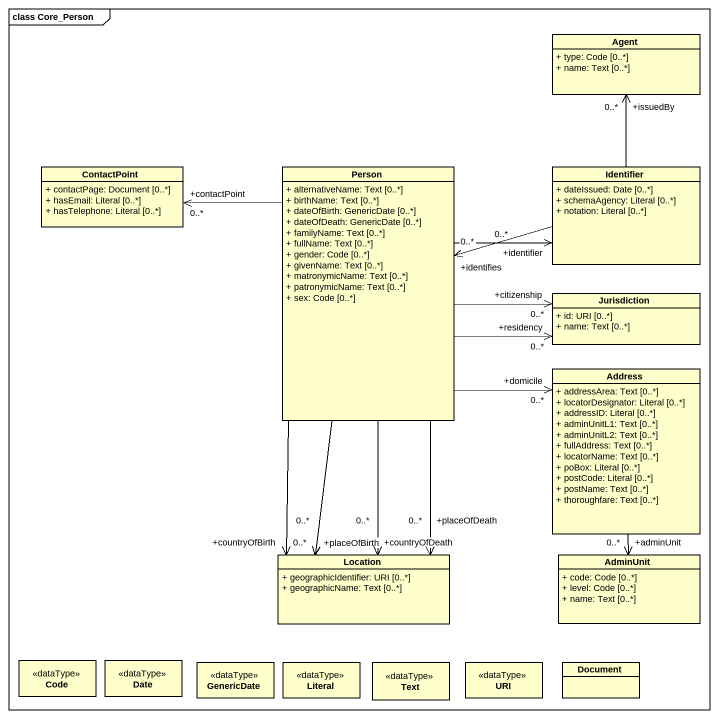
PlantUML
@startuml
mainframe class Core_Person
hide circle
hide empty members
skinparam classAttributeIconSize 0
class "Agent" as Agent_ {
  + type: Code [0..*]
  + name: Text [0..*]
}
class ContactPoint {
  + contactPage: Document [0..*]
  + hasEmail: Literal [0..*]
  + hasTelephone: Literal [0..*]
}
class "Person" as Person_ {
  + alternativeName: Text [0..*]
  + birthName: Text [0..*]
  + dateOfBirth: GenericDate [0..*]
  + dateOfDeath: GenericDate [0..*]
  + familyName: Text [0..*]
  + fullName: Text [0..*]
  + gender: Code [0..*]
  + givenName: Text [0..*]
  + matronymicName: Text [0..*]
  + patronymicName: Text [0..*]
  + sex: Code [0..*]
}
class Identifier {
  + dateIssued: Date [0..*]
  + schemaAgency: Literal [0..*]
  + notation: Literal [0..*]
}
class Jurisdiction {
  + id: URI [0..*]
  + name: Text [0..*]
}
class Address {
  + addressArea: Text [0..*]
  + locatorDesignator: Literal [0..*]
  + addressID: Literal [0..*]
  + adminUnitL1: Text [0..*]
  + adminUnitL2: Text [0..*]
  + fullAddress: Text [0..*]
  + locatorName: Text [0..*]
  + poBox: Literal [0..*]
  + postCode: Literal [0..*]
  + postName: Text [0..*]
  + thoroughfare: Text [0..*]
}
class Location {
  + geographicIdentifier: URI [0..*]
  + geographicName: Text [0..*]
}
class AdminUnit {
  + code: Code [0..*]
  + level: Code [0..*]
  + name: Text [0..*]
}
class Code <<dataType>>
class Date <<dataType>>
class GenericDate <<dataType>>
class Literal <<dataType>>
class Text <<dataType>>
class URI <<dataType>>
class Document
Person_ -left-> "+contactPoint\n0..*" ContactPoint
Person_ -right-> "+identifier\n0..*" Identifier
Person_ -right-> "+citizenship\n0..*" Jurisdiction
Person_ -right-> "+residency\n0..*" Jurisdiction
Person_ --> "+domicile\n0..*" Address
Person_ --> "+countryOfBirth\n0..*" Location
Person_ --> "+placeOfBirth\n0..*" Location
Person_ --> "+countryOfDeath\n0..*" Location
Person_ --> "+placeOfDeath\n0..*" Location
Identifier -up-> "+issuedBy\n0..*" Agent_
Identifier -left-> "+identifies\n0..*" Person_
Address --> "+adminUnit\n0..*" AdminUnit
@enduml
